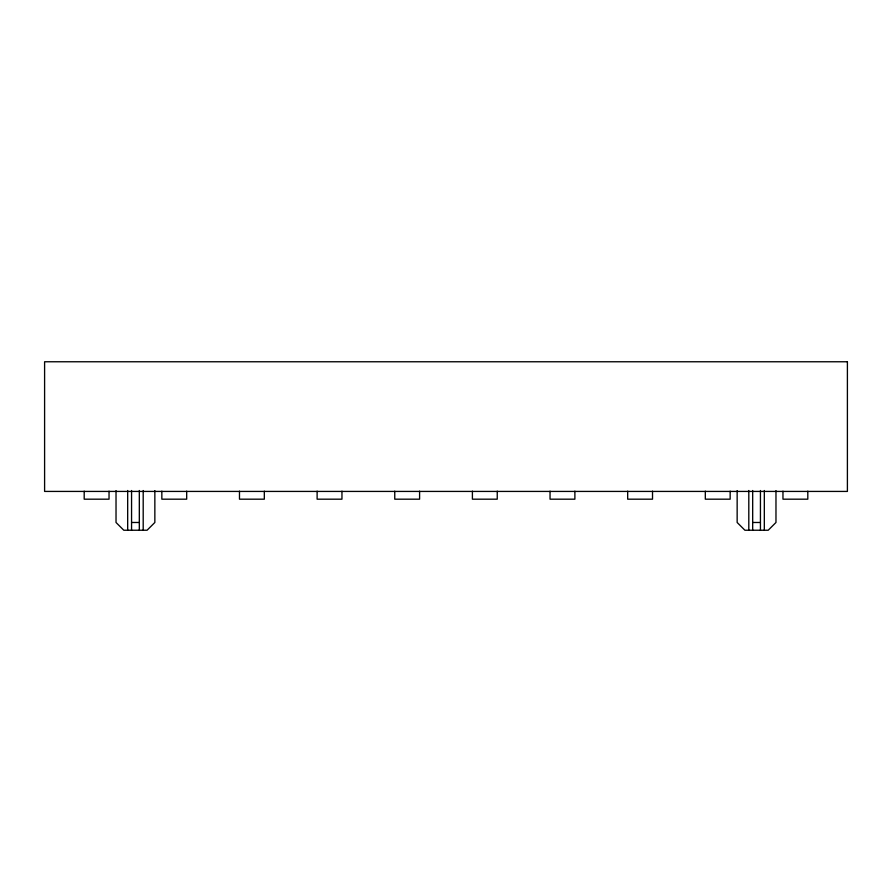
<?xml version="1.0" encoding="UTF-8"?>
<svg xmlns="http://www.w3.org/2000/svg" width="892" height="892" viewBox="0 0 892 892"><rect width="100%" height="100%" fill="white"/><g stroke="black" fill="none" stroke-linecap="round" stroke-linejoin="round"><path stroke-width="1.34" d="M131.559 522.478L139.319 522.478M752.681 522.478L760.441 522.478M807.806 491.157L807.806 499.185L782.964 499.185L782.964 491.157M775.973 490.589L775.973 522.478L768.202 530.238L744.92 530.238L737.149 522.478L737.149 490.589M764.321 490.511L764.321 530.238M760.441 490.511L760.441 530.238M752.681 490.511L752.681 530.238M748.801 490.511L748.801 530.238M730.158 491.157L730.158 499.185L705.316 499.185L705.316 491.157M652.52 491.157L652.52 499.185L627.678 499.185L627.678 491.157M574.883 491.157L574.883 499.185L550.041 499.185L550.041 491.157M497.245 491.157L497.245 499.185L472.403 499.185L472.403 491.157M419.597 491.157L419.597 499.185L394.755 499.185L394.755 491.157M341.959 491.157L341.959 499.185L317.117 499.185L317.117 491.157M264.322 491.157L264.322 499.185L239.48 499.185L239.48 491.157M186.684 491.157L186.684 499.185L161.842 499.185L161.842 491.157M154.851 490.589L154.851 522.478L147.08 530.238L123.798 530.238L116.027 522.478L116.027 490.589M143.199 490.511L143.199 530.238M139.319 490.511L139.319 530.238M131.559 490.511L131.559 530.238M127.679 490.511L127.679 530.238M109.036 491.157L109.036 499.185L84.194 499.185L84.194 491.157M847.4 361.762L44.6 361.762L44.6 491.425L847.4 491.425L847.4 361.762"/></g></svg>
